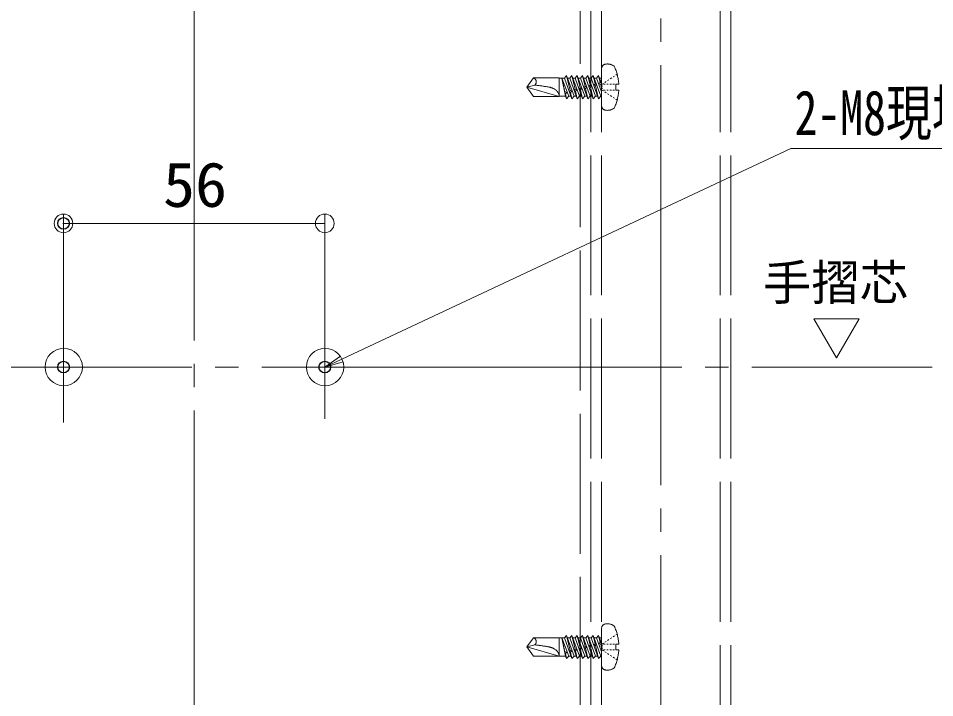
# Model space of a CAD drawing. Units: millimetres, scale not verified. Extents: x -798 to 806, y -553 to 555.
# Drawn here: x -549.5 to -353.1, y -265.4 to -119.7 of the extents above; entities that cross this region are included whole.
import ezdxf
from ezdxf.enums import TextEntityAlignment as Align

# ---------------------------------------------------------------- set-up
doc = ezdxf.new("R2010")
doc.units = ezdxf.units.MM
doc.header["$LTSCALE"] = 5
doc.header["$PDMODE"] = 32
doc.header["$PDSIZE"] = 2.5
for name, pattern in [('DASHED3', [4, 3, -1]), ('LONG_CHAIN', [21, 18, -1, 1, -1]), ('LONG_DASHED1', [7, 6, -1])]:
    doc.linetypes.add(name, pattern=pattern)
doc.layers.add('0-0_08文字', color=1, linetype='Continuous')
doc.layers.add('0-B_DEFPOINTS', color=1, linetype='Continuous')
for name, color, linetype, lineweight in [('0-2_10ユーザー', 4, 'Continuous', 9), ('0-8_shade', 6, 'LONG_DASHED1', 9), ('0-9_6文字', 1, 'Continuous', 9), ('0-A_0', 5, 'Continuous', 9), ('0-C_CENTER', 5, 'LONG_CHAIN', 9), ('0-D_製品', 6, 'DASHED3', 9), ('0-E_2通り芯', 1, 'LONG_CHAIN', 9), ('1-0_中心線', 1, 'LONG_CHAIN', 9), ('1-3_CYA_M', 4, 'Continuous', 9)]:
    doc.layers.add(name, color=color, linetype=linetype, lineweight=lineweight)
doc.styles.add('ＭＳ ゴシック', font='')
doc.styles.add('ＭＳ Ｐゴシック', font='')
doc.styles.get('ＭＳ ゴシック').set_extended_font_data('MS Gothic')
doc.styles.get('ＭＳ Ｐゴシック').set_extended_font_data('MS PGothic')

# ---------------------------------------------------------------- blocks, each defined once
blk = doc.blocks.new('_ORIGIN')
at = {"layer": '0-A_0', "color": 1}
blk.add_line((0, 0), (-5, 0), dxfattribs=at)
blk.add_circle((0, 0), 2.5, dxfattribs=at)
blk = doc.blocks.new('MLeader12')
at = {"layer": '0-9_6文字'}
blk.add_line((-382.506, -147.676), (-312.887, -147.676), dxfattribs=at)
at = {"layer": '0-9_6文字', "color": 2}
blk.add_line((-483.805, -194.506), (-480.183, -192.807), dxfattribs=at)
at = {"layer": '0-9_6文字'}
blk.add_lwpolyline([(-480.183, -192.807), (-383.946, -147.676), (-382.506, -147.676)], dxfattribs=at)
at = {"layer": '0-9_6文字', "color": 2}
blk.add_lwpolyline([(-479.9, -193.411), (-483.805, -194.506), (-480.466, -192.204)], dxfattribs=at)
at = {"layer": '0-9_6文字', "color": 2, "style": 'ＭＳ ゴシック', "width": 0.75}
blk.add_text('2-M8現場タップ', height=9.604, dxfattribs=at).set_placement((-383.146, -147.673), align=Align.BOTTOM_LEFT)

msp = doc.modelspace()

# ---------------------------------------------------------------- linework, layer by layer
at = {"layer": '0-2_10ユーザー', "color": 1}
for p, q in [((-539.805, -190.506), (-539.805, -161.708)), ((-483.805, -190.506), (-483.805, -161.708)), ((-487.805, -163.708), (-535.805, -163.708))]:
    msp.add_line(p, q, dxfattribs=at)
at = {"layer": '0-2_10ユーザー'}
msp.add_lwpolyline([(-374.127, -192.556), (-369.268, -184.14), (-378.986, -184.14)], close=True, dxfattribs=at)
at = {"layer": '0-8_shade'}
for p, q in [((-426.805, 25.877), (-426.805, -534.792)), ((-424.505, 25.877), (-424.505, -534.792)), ((-399.105, 25.877), (-399.105, -534.792)), ((-396.805, 25.877), (-396.805, -534.792)), ((-429.105, 5.494), (-429.105, -394.506))]:
    msp.add_line(p, q, dxfattribs=at)
at = {"layer": '0-B_DEFPOINTS'}
for p in [(-539.805, -163.708), (-539.805, -194.506), (-483.805, -194.506)]:
    msp.add_point(p, dxfattribs=at)
at = {"layer": '0-C_CENTER'}
for p, q in [((-411.805, -534.792), (-411.805, 25.877)), ((-539.805, -183.593), (-539.805, -206.353)), ((-483.805, -183.555), (-483.805, -205.575))]:
    msp.add_line(p, q, dxfattribs=at)
at = {"layer": '0-D_製品'}
for p, q in [((-424.505, -138.459), (-424.505, -130.552)), ((-440.505, -134.506), (-439.061, -132.519)), ((-433.549, -132.519), (-439.061, -132.519)), ((-433.549, -136.493), (-433.549, -132.519)), ((-432.467, -132.568), (-433.549, -132.568)), ((-432.2, -136.443), (-433.03, -132.568)), ((-431.533, -136.443), (-433.03, -132.568)), ((-432.338, -135.54), (-433.03, -132.568)), ((-432, -132.022), (-432.467, -132.568)), ((-432.467, -132.568), (-430.853, -136.99)), ((-431.255, -135.249), (-432, -132.022)), ((-430.386, -136.443), (-432, -132.022)), ((-431.32, -132.568), (-431.801, -132.568)), ((-430.853, -132.022), (-431.32, -132.568)), ((-431.32, -132.568), (-429.706, -136.99)), ((-430.175, -134.96), (-430.853, -132.022)), ((-429.239, -136.443), (-430.853, -132.022)), ((-430.173, -132.568), (-430.654, -132.568)), ((-430.173, -132.568), (-428.559, -136.99)), ((-428.092, -136.443), (-429.706, -132.022)), ((-429.026, -132.568), (-429.506, -132.568)), ((-429.026, -132.568), (-427.412, -136.99)), ((-426.944, -136.443), (-428.559, -132.022)), ((-427.879, -132.568), (-428.359, -132.568)), ((-427.412, -132.022), (-427.879, -132.568)), ((-427.879, -132.568), (-426.264, -136.99)), ((-425.797, -136.443), (-427.412, -132.022)), ((-426.934, -134.092), (-427.412, -132.022)), ((-426.732, -132.568), (-427.212, -132.568)), ((-426.732, -132.568), (-425.117, -136.99)), ((-424.65, -136.443), (-426.264, -132.022)), ((-425.584, -132.568), (-426.065, -132.568)), ((-425.117, -132.022), (-425.584, -132.568)), ((-425.584, -132.568), (-424.505, -135.526)), ((-424.773, -133.513), (-425.13, -133.814)), ((-424.505, -133.7), (-425.117, -132.022)), ((-424.773, -133.513), (-425.117, -132.022)), ((-424.505, -132.568), (-424.918, -132.568)), ((-424.522, -133.651), (-424.773, -133.513)), ((-423.499, -133.299), (-423.793, -133.494)), ((-422.911, -132.908), (-423.205, -133.103)), ((-422.324, -132.517), (-422.617, -132.713)), ((-421.736, -132.127), (-422.03, -132.322)), ((-421.148, -131.736), (-421.442, -131.931)), ((-438.777, -134.043), (-440.505, -134.506)), ((-439.061, -136.493), (-440.505, -134.506)), ((-433.549, -136.493), (-440.505, -134.506)), ((-431.255, -135.249), (-431.399, -135.494)), ((-431.399, -135.494), (-431.165, -135.637)), ((-430.792, -135.331), (-431.255, -135.249)), ((-431.165, -135.637), (-430.792, -135.331)), ((-430.175, -134.96), (-430.354, -135.214)), ((-430.354, -135.214), (-430.085, -135.347)), ((-429.747, -135.051), (-430.175, -134.96)), ((-430.085, -135.347), (-429.747, -135.051)), ((-429.706, -136.99), (-430.085, -135.347)), ((-429.094, -134.67), (-429.309, -134.934)), ((-429.309, -134.934), (-429.005, -135.058)), ((-428.702, -134.771), (-429.094, -134.67)), ((-429.005, -135.058), (-428.702, -134.771)), ((-428.559, -136.99), (-429.005, -135.058)), ((-428.014, -134.381), (-428.264, -134.654)), ((-428.264, -134.654), (-427.925, -134.768)), ((-427.657, -134.491), (-428.014, -134.381)), ((-427.925, -134.768), (-427.657, -134.491)), ((-427.412, -136.99), (-427.925, -134.768)), ((-426.934, -134.092), (-427.22, -134.374)), ((-427.22, -134.374), (-426.844, -134.479)), ((-426.612, -134.211), (-426.934, -134.092)), ((-426.844, -134.479), (-426.612, -134.211)), ((-426.264, -136.99), (-426.844, -134.479)), ((-425.853, -133.802), (-426.175, -134.094)), ((-426.175, -134.094), (-425.764, -134.19)), ((-425.567, -133.931), (-425.853, -133.802)), ((-425.764, -134.19), (-425.567, -133.931)), ((-425.117, -136.99), (-425.764, -134.19)), ((-425.13, -133.814), (-424.684, -133.9)), ((-424.684, -133.9), (-424.522, -133.651)), ((-424.505, -134.675), (-424.684, -133.9)), ((-424.087, -133.689), (-424.38, -133.885)), ((-424.38, -134.382), (-424.38, -134.133)), ((-424.38, -134.878), (-424.38, -134.63)), ((-424.087, -135.322), (-424.38, -135.127)), ((-423.718, -133.885), (-424.049, -133.885)), ((-423.718, -135.127), (-424.049, -135.127)), ((-423.056, -133.885), (-423.387, -133.885)), ((-423.056, -135.127), (-423.387, -135.127)), ((-422.393, -133.885), (-422.724, -133.885)), ((-422.393, -135.127), (-422.724, -135.127)), ((-421.731, -133.885), (-422.062, -133.885)), ((-421.731, -135.127), (-422.062, -135.127)), ((-421.4, -133.885), (-420.797, -133.885)), ((-439.061, -136.493), (-433.549, -136.493)), ((-432.2, -136.443), (-433.549, -136.443)), ((-432.335, -135.539), (-432.349, -135.748)), ((-432.349, -135.748), (-432.246, -135.926)), ((-431.853, -135.615), (-432.335, -135.539)), ((-432, -136.99), (-432.249, -135.92)), ((-432.246, -135.926), (-431.853, -135.615)), ((-432.2, -136.443), (-432, -136.99)), ((-432, -136.99), (-431.533, -136.443)), ((-431.053, -136.443), (-431.533, -136.443)), ((-430.853, -136.99), (-431.165, -135.637)), ((-430.853, -136.99), (-430.386, -136.443)), ((-429.905, -136.443), (-430.386, -136.443)), ((-429.706, -136.99), (-429.239, -136.443)), ((-428.758, -136.443), (-429.239, -136.443)), ((-428.559, -136.99), (-428.092, -136.443)), ((-427.611, -136.443), (-428.092, -136.443)), ((-427.412, -136.99), (-426.944, -136.443)), ((-426.464, -136.443), (-426.944, -136.443)), ((-426.264, -136.99), (-425.797, -136.443)), ((-425.317, -136.443), (-425.797, -136.443)), ((-425.117, -136.99), (-424.65, -136.443)), ((-424.505, -136.443), (-424.65, -136.443)), ((-423.499, -135.713), (-423.793, -135.517)), ((-422.911, -136.103), (-423.205, -135.908)), ((-422.324, -136.494), (-422.617, -136.299)), ((-421.736, -136.885), (-422.03, -136.689)), ((-421.148, -137.275), (-421.442, -137.08)), ((-424.505, -258.459), (-424.505, -250.552)), ((-440.505, -254.506), (-439.061, -252.519)), ((-433.549, -252.519), (-439.061, -252.519)), ((-433.549, -256.493), (-433.549, -252.519)), ((-432.467, -252.568), (-433.549, -252.568)), ((-432.2, -256.443), (-433.03, -252.568)), ((-431.533, -256.443), (-433.03, -252.568)), ((-432.338, -255.54), (-433.03, -252.568)), ((-432, -252.022), (-432.467, -252.568)), ((-432.467, -252.568), (-430.853, -256.99)), ((-431.255, -255.249), (-432, -252.022)), ((-430.386, -256.443), (-432, -252.022)), ((-431.32, -252.568), (-431.801, -252.568)), ((-430.853, -252.022), (-431.32, -252.568)), ((-431.32, -252.568), (-429.706, -256.99)), ((-430.175, -254.96), (-430.853, -252.022)), ((-429.239, -256.443), (-430.853, -252.022)), ((-430.173, -252.568), (-430.654, -252.568)), ((-430.173, -252.568), (-428.559, -256.99)), ((-428.092, -256.443), (-429.706, -252.022)), ((-429.026, -252.568), (-429.506, -252.568)), ((-429.026, -252.568), (-427.412, -256.99)), ((-426.944, -256.443), (-428.559, -252.022)), ((-427.879, -252.568), (-428.359, -252.568)), ((-427.412, -252.022), (-427.879, -252.568)), ((-427.879, -252.568), (-426.264, -256.99)), ((-425.797, -256.443), (-427.412, -252.022)), ((-426.934, -254.092), (-427.412, -252.022)), ((-426.732, -252.568), (-427.212, -252.568)), ((-426.732, -252.568), (-425.117, -256.99)), ((-424.65, -256.443), (-426.264, -252.022)), ((-425.584, -252.568), (-426.065, -252.568)), ((-425.117, -252.022), (-425.584, -252.568)), ((-425.584, -252.568), (-424.505, -255.526)), ((-424.505, -253.7), (-425.117, -252.022)), ((-424.773, -253.513), (-425.117, -252.022)), ((-424.505, -252.568), (-424.918, -252.568)), ((-423.499, -253.299), (-423.793, -253.494)), ((-422.911, -252.908), (-423.205, -253.103)), ((-422.324, -252.517), (-422.617, -252.713)), ((-421.736, -252.127), (-422.03, -252.322)), ((-421.148, -251.736), (-421.442, -251.931)), ((-438.777, -254.043), (-440.505, -254.506)), ((-439.061, -256.493), (-440.505, -254.506)), ((-433.549, -256.493), (-440.505, -254.506)), ((-431.255, -255.249), (-431.399, -255.494)), ((-430.792, -255.331), (-431.255, -255.249)), ((-430.175, -254.96), (-430.354, -255.214)), ((-430.354, -255.214), (-430.085, -255.347)), ((-429.747, -255.051), (-430.175, -254.96)), ((-430.085, -255.347), (-429.747, -255.051)), ((-429.094, -254.67), (-429.309, -254.934)), ((-429.309, -254.934), (-429.005, -255.058)), ((-428.702, -254.771), (-429.094, -254.67)), ((-429.005, -255.058), (-428.702, -254.771)), ((-428.559, -256.99), (-429.005, -255.058)), ((-428.014, -254.381), (-428.264, -254.654)), ((-428.264, -254.654), (-427.925, -254.768)), ((-427.657, -254.491), (-428.014, -254.381)), ((-427.925, -254.768), (-427.657, -254.491)), ((-427.412, -256.99), (-427.925, -254.768)), ((-426.934, -254.092), (-427.22, -254.374)), ((-427.22, -254.374), (-426.844, -254.479)), ((-426.612, -254.211), (-426.934, -254.092)), ((-426.844, -254.479), (-426.612, -254.211)), ((-426.264, -256.99), (-426.844, -254.479)), ((-425.853, -253.802), (-426.175, -254.094)), ((-426.175, -254.094), (-425.764, -254.19)), ((-425.567, -253.931), (-425.853, -253.802)), ((-425.764, -254.19), (-425.567, -253.931)), ((-425.117, -256.99), (-425.764, -254.19)), ((-424.773, -253.513), (-425.13, -253.814)), ((-425.13, -253.814), (-424.684, -253.9)), ((-424.522, -253.651), (-424.773, -253.513)), ((-424.684, -253.9), (-424.522, -253.651)), ((-424.505, -254.675), (-424.684, -253.9)), ((-424.087, -253.689), (-424.38, -253.885)), ((-424.38, -254.382), (-424.38, -254.133)), ((-424.38, -254.878), (-424.38, -254.63)), ((-424.087, -255.322), (-424.38, -255.127)), ((-423.718, -253.885), (-424.049, -253.885)), ((-423.718, -255.127), (-424.049, -255.127)), ((-423.056, -253.885), (-423.387, -253.885)), ((-423.056, -255.127), (-423.387, -255.127)), ((-422.393, -253.885), (-422.724, -253.885)), ((-422.393, -255.127), (-422.724, -255.127)), ((-421.731, -253.885), (-422.062, -253.885)), ((-421.731, -255.127), (-422.062, -255.127)), ((-421.4, -253.885), (-420.797, -253.885)), ((-439.061, -256.493), (-433.549, -256.493)), ((-432.2, -256.443), (-433.549, -256.443)), ((-432.335, -255.539), (-432.349, -255.748)), ((-432.349, -255.748), (-432.246, -255.926)), ((-431.853, -255.615), (-432.335, -255.539)), ((-432, -256.99), (-432.249, -255.92)), ((-432.246, -255.926), (-431.853, -255.615)), ((-432.2, -256.443), (-432, -256.99)), ((-432, -256.99), (-431.533, -256.443)), ((-431.053, -256.443), (-431.533, -256.443)), ((-431.399, -255.494), (-431.165, -255.637)), ((-431.165, -255.637), (-430.792, -255.331)), ((-430.853, -256.99), (-431.165, -255.637)), ((-430.853, -256.99), (-430.386, -256.443)), ((-429.905, -256.443), (-430.386, -256.443)), ((-429.706, -256.99), (-430.085, -255.347)), ((-429.706, -256.99), (-429.239, -256.443)), ((-428.758, -256.443), (-429.239, -256.443)), ((-428.559, -256.99), (-428.092, -256.443)), ((-427.611, -256.443), (-428.092, -256.443)), ((-427.412, -256.99), (-426.944, -256.443)), ((-426.464, -256.443), (-426.944, -256.443)), ((-426.264, -256.99), (-425.797, -256.443)), ((-425.317, -256.443), (-425.797, -256.443)), ((-425.117, -256.99), (-424.65, -256.443)), ((-424.505, -256.443), (-424.65, -256.443)), ((-423.499, -255.713), (-423.793, -255.517)), ((-422.911, -256.103), (-423.205, -255.908)), ((-422.324, -256.494), (-422.617, -256.299)), ((-421.736, -256.885), (-422.03, -256.689)), ((-421.148, -257.275), (-421.442, -257.08))]:
    msp.add_line(p, q, dxfattribs=at)
for points in [[(-429.094, -134.67), (-429.706, -132.022), (-430.173, -132.568)], [(-428.014, -134.381), (-428.559, -132.022), (-429.026, -132.568)], [(-425.853, -133.802), (-426.264, -132.022), (-426.732, -132.568)], [(-420.797, -135.127), (-421.4, -135.127), (-421.4, -133.885)], [(-429.094, -254.67), (-429.706, -252.022), (-430.173, -252.568)], [(-428.014, -254.381), (-428.559, -252.022), (-429.026, -252.568)], [(-425.853, -253.802), (-426.264, -252.022), (-426.732, -252.568)], [(-420.797, -255.127), (-421.4, -255.127), (-421.4, -253.885)]]:
    msp.add_lwpolyline(points, dxfattribs=at)
for centre, radius, start, end in [((-423.511, -130.552), 0.994, 99.59407, 180), ((-423.263, -132.022), 2.484, 53.1301, 99.59407), ((-431.336, -134.506), 10.557, 3.37229, 25.05761), ((-439.403, -133.371), 0.918, 312.9449, 68.14522), ((-450.554, -222.84), 89.575, 80.52001, 82.4454), ((-436.406, -138.117), 3.679, 63.84221, 80.52001), ((-435.779, -136.841), 2.257, 8.87181, 63.84221), ((-431.336, -134.506), 10.557, 334.94239, 356.62771), ((-423.511, -138.459), 0.994, 180, 260.40593), ((-423.263, -136.99), 2.484, 260.40593, 306.8699), ((-423.511, -250.552), 0.994, 99.59407, 180), ((-423.263, -252.022), 2.484, 53.1301, 99.59407), ((-431.336, -254.506), 10.557, 3.37229, 25.05761), ((-439.403, -253.371), 0.918, 312.9449, 68.14522), ((-450.554, -342.84), 89.575, 80.52001, 82.4454), ((-436.406, -258.117), 3.679, 63.84221, 80.52001), ((-435.779, -256.841), 2.257, 8.87181, 63.84221), ((-431.336, -254.506), 10.557, 334.94239, 356.62771), ((-423.511, -258.459), 0.994, 180, 260.40593), ((-423.263, -256.99), 2.484, 260.40593, 306.8699)]:
    msp.add_arc(centre, radius, start, end, dxfattribs=at)
at = {"layer": '0-E_2通り芯'}
msp.add_line((-511.805, 6.196), (-511.805, -534.792), dxfattribs=at)
at = {"layer": '1-0_中心線'}
msp.add_line((-707.286, -194.506), (-353.632, -194.506), dxfattribs=at)
at = {"layer": '1-3_CYA_M'}
for centre in [(-539.745, -194.506), (-483.745, -194.506)]:
    msp.add_circle(centre, 4, dxfattribs=at)

# ---------------------------------------------------------------- block references
at = {"layer": '0-2_10ユーザー', "xscale": 0.8, "yscale": 0.8, "rotation": 180}
msp.add_blockref('_ORIGIN', (-539.805, -163.708), dxfattribs=at)
at = {"layer": '0-2_10ユーザー', "xscale": 0.8, "yscale": 0.8}
msp.add_blockref('_ORIGIN', (-483.805, -163.708), dxfattribs=at)
at = {"layer": '0-9_6文字'}
msp.add_blockref('MLeader12', (0, 0), dxfattribs=at)

# ---------------------------------------------------------------- texts
at = {"layer": '0-0_08文字', "style": 'ＭＳ Ｐゴシック'}
msp.add_text('手摺芯', height=7.592, dxfattribs=at).set_placement((-389.884, -182.446), align=Align.BOTTOM_LEFT)
at = {"layer": '0-2_10ユーザー', "color": 2, "style": 'ＭＳ ゴシック', "width": 1.05}
msp.add_text('56', height=9.604, dxfattribs=at).set_placement((-518.471, -163.058), align=Align.BOTTOM_LEFT)

doc.saveas('drawing.dxf')
